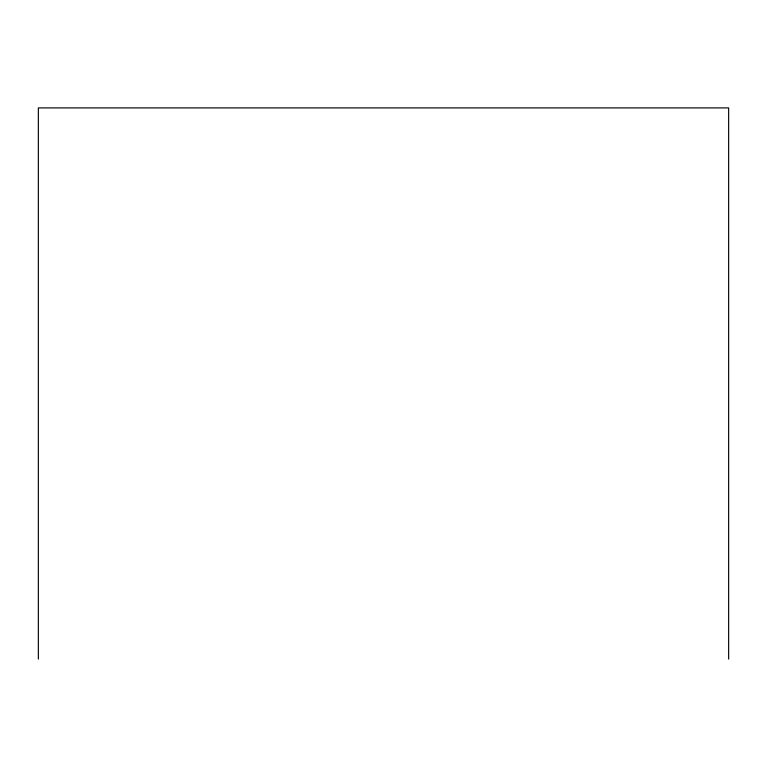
<?xml version="1.0" encoding="UTF-8"?>
<svg xmlns="http://www.w3.org/2000/svg" width="767" height="767" viewBox="0 0 767 767"><rect width="100%" height="100%" fill="white"/><g stroke="black" fill="none" stroke-linecap="round" stroke-linejoin="round"><path stroke-width="1.15" d="M728.65 659.093L728.65 107.907L38.35 107.907L38.35 659.093"/></g></svg>
